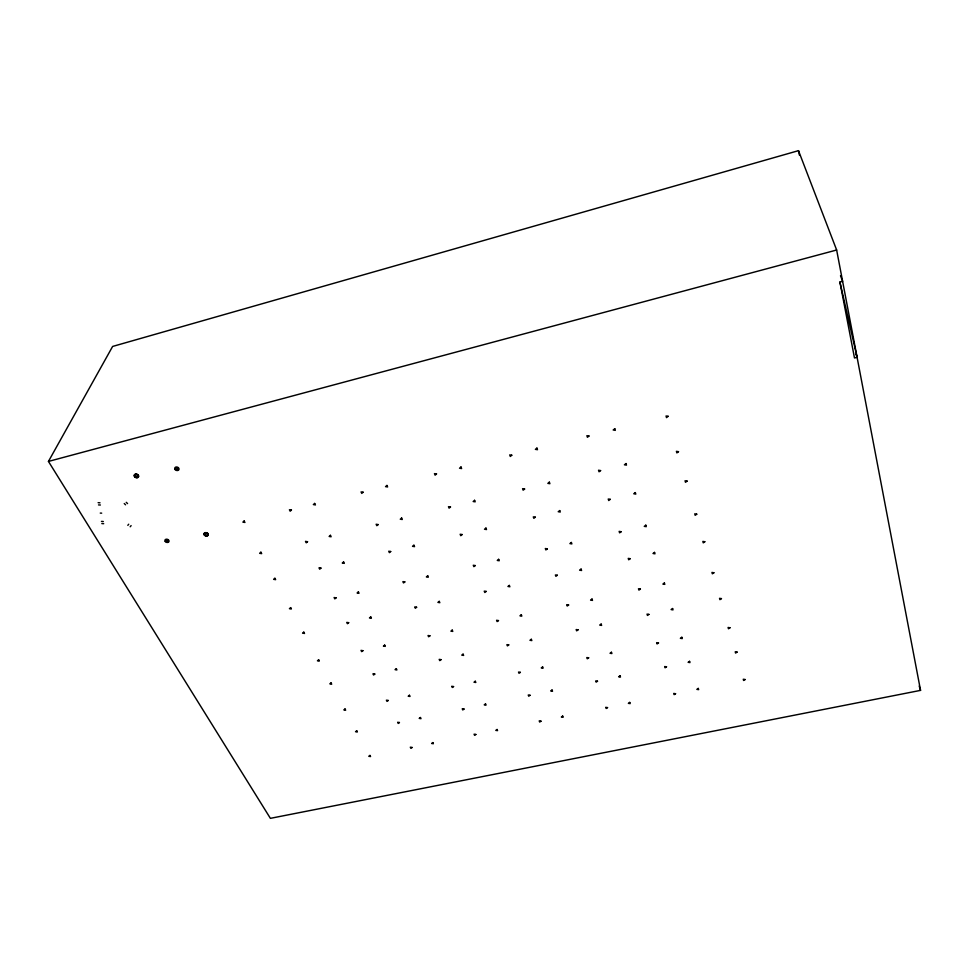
<?xml version="1.0" encoding="UTF-8"?>
<svg xmlns="http://www.w3.org/2000/svg" width="969" height="969" viewBox="0 0 969 969"><rect width="100%" height="100%" fill="white"/><g stroke="black" fill="none" stroke-linecap="round" stroke-linejoin="round"><path stroke-width="1.45" d="M48.45 461.426L112.622 346.442L798.492 150.655L836.647 250.014L920.55 690.376L270.387 818.345L48.45 461.426L836.647 250.014M128.732 524.217L127.823 525.355M131.118 525.622L130.197 526.761M839.917 282.04L857.093 357.307L854.488 357.961L839.917 282.04L842.618 281.337L840.498 275.693M101.684 513.158L100.267 513.086M103.308 521.504L101.442 521.407M103.695 523.684L101.83 523.587M100.001 502.79L98.111 502.693M100.388 505.006L98.511 504.922M125.57 504.813L124.25 503.529M127.557 503.589L126.224 502.305M856.087 354.497L857.093 357.307M919.206 686.052L920.55 690.376M798.492 150.655L799.389 155.113M291.439 510.033L290.155 511.208L289.404 509.73L291.439 510.033M260.903 552.209L259.68 553.335L261.666 553.626L260.903 552.209M363.084 492.204L361.752 493.415L361.037 491.901L363.084 492.204M330.429 535.324L329.145 536.475L331.144 536.765L330.429 535.324M244.152 520.995L242.892 522.109L244.939 522.448L244.152 520.995M320.945 568.1L319.685 569.203L318.983 567.81L320.945 568.1M436.522 473.938L435.105 475.173L434.451 473.623L436.522 473.938M290.639 607.636L289.44 608.677L291.354 608.956L290.639 607.636M401.638 518.027L400.294 519.202L402.305 519.505L401.638 518.027M314.683 503.432L313.362 504.57L315.409 504.934L314.683 503.432M390.701 551.518L389.381 552.645L388.714 551.228L390.701 551.518M511.789 455.212L510.312 456.472L509.706 454.885L511.789 455.212M307.536 541.719L306.252 542.81L305.514 541.368L307.536 541.719M358.385 591.902L357.125 592.98L359.051 593.258L358.385 591.902M474.592 500.319L473.175 501.518L475.21 501.821L474.592 500.319M274.893 578.287L273.658 579.329L275.632 579.668L274.893 578.287M386.934 485.445L385.553 486.62L387.624 486.971L386.934 485.445M348.67 622.667L347.435 623.709L346.769 622.389L348.67 622.667M462.128 534.537L460.747 535.7L460.13 534.246L462.128 534.537M318.631 659.792L317.444 660.785L319.298 661.052L318.631 659.792M588.97 436.014L587.42 437.298L586.875 435.687L588.97 436.014M427.717 575.816L426.384 576.906L428.334 577.197L427.717 575.816M378.152 524.58L376.808 525.695L376.117 524.229L378.152 524.58M549.35 482.162L547.86 483.386L549.908 483.701L549.35 482.162M343.583 561.959L342.287 563.025L344.286 563.352L343.583 561.959M461.002 467.01L459.548 468.209L461.632 468.572L461.002 467.01M416.622 607.224L415.338 608.278L414.708 606.945L416.622 607.224M535.288 517.155L533.846 518.33L533.277 516.852L535.288 517.155M384.669 645.124L383.433 646.129L385.299 646.396L384.669 645.124M668.15 416.307L666.515 417.639L666.03 415.98L668.15 416.307M336.073 597.861L334.802 598.878L334.111 597.534L336.073 597.861M450.5 507.017L449.083 508.156L448.453 506.666L450.5 507.017M498.684 559.331L497.291 560.457L499.265 560.748L498.684 559.331M303.806 632.163L302.582 633.145L304.496 633.46L303.806 632.163M413.92 545.232L412.552 546.322L414.562 546.661L413.92 545.232M625.986 463.557L624.424 464.805L626.495 465.132L625.986 463.557M536.923 448.114L535.397 449.337L537.504 449.713L536.923 448.114M374.785 674.061L373.574 675.03L372.944 673.794L374.785 674.061M486.159 591.417L484.803 592.495L484.221 591.138L486.159 591.417M345.025 708.981L343.85 709.902L345.654 710.156L345.025 708.981M610.252 499.338L608.738 500.549L608.217 499.023L610.252 499.338M452.22 630.116L450.912 631.146L452.802 631.425L452.22 630.116M404.836 581.909L403.516 582.95L402.874 581.582L404.836 581.909M524.617 489.03L523.139 490.193L522.557 488.667L524.617 489.03M571.359 542.47L569.905 543.609L571.892 543.912L571.359 542.47M370.752 616.938L369.48 617.943L371.406 618.258L370.752 616.938M485.941 528.105L484.512 529.219L486.535 529.571L485.941 528.105M614.794 428.734L613.195 429.982L615.315 430.369L614.794 428.734M441.028 659.635L439.756 660.628L439.163 659.368L441.028 659.635M557.32 575.235L555.903 576.337L555.382 574.956L557.32 575.235M409.451 695.27L408.228 696.214L410.044 696.469L409.451 695.27M687.082 481.084L685.495 482.308L685.035 480.769L687.082 481.084M362.915 650.683L361.667 651.64L361.025 650.381L362.915 650.683M521.31 614.77L519.953 615.812L521.855 616.09L521.31 614.77M475.234 565.569L473.853 566.647L473.26 565.242L475.234 565.569M600.598 470.595L599.036 471.782L598.515 470.219L600.598 470.595M645.802 525.186L644.276 526.361L646.275 526.664L645.802 525.186M331.035 682.915L329.835 683.835L331.689 684.138L331.035 682.915M439.248 601.361L437.915 602.391L439.853 602.706L439.248 601.361M559.719 510.566L558.229 511.705L560.264 512.056L559.719 510.566M399.422 722.523L398.223 723.443L397.629 722.268L399.422 722.523M508.749 644.894L507.429 645.911L506.884 644.627L508.749 644.894M369.952 755.432L368.789 756.304L370.546 756.547L369.952 755.432M630.189 558.677L628.699 559.803L628.227 558.386L630.189 558.677M475.294 681.255L474.011 682.224L475.852 682.479L475.294 681.255M429.933 635.809L428.625 636.778L428.019 635.494L429.933 635.809M547.315 548.854L545.862 549.944L545.317 548.515L547.315 548.854M678.494 451.687L676.859 452.911L676.398 451.312L678.494 451.687M592.011 599.06L590.593 600.126L592.507 600.417L592.011 599.06M396.321 668.707L395.073 669.64L396.939 669.942L396.321 668.707M509.331 585.421L507.938 586.463L509.9 586.79L509.331 585.421M635.313 492.591L633.762 493.754L635.809 494.117L635.313 492.591M464.018 709.042L462.77 709.974L462.213 708.787L464.018 709.042M578.033 629.814L576.64 630.855L576.143 629.547L578.033 629.814M432.828 742.593L431.629 743.489L433.385 743.732L432.828 742.593M704.814 541.719L703.252 542.87L702.828 541.417L704.814 541.719M542.604 666.926L541.271 667.907L543.112 668.174L542.604 666.926M388.206 700.466L386.982 701.374L386.377 700.175L388.206 700.466M664.383 582.987L662.893 584.077L664.831 584.368L664.383 582.987M498.478 620.584L497.121 621.589L496.564 620.269L498.478 620.584M621.129 531.727L619.615 532.841L619.118 531.375L621.129 531.727M356.737 730.808L355.55 731.68L357.355 731.958L356.737 730.808M463.073 654.172L461.765 655.129L463.642 655.432L463.073 654.172M581.085 569.106L579.632 570.172L581.594 570.511L581.085 569.106M530.043 695.27L528.735 696.226L528.226 695.015L530.043 695.27M648.903 614.394L647.462 615.448L647.001 614.116L648.903 614.394M497.061 729.487L495.801 730.396L497.582 730.65L497.061 729.487M611.439 652.27L610.046 653.276L611.911 653.554L611.439 652.27M453.565 686.573L452.281 687.493L451.711 686.27L453.565 686.573M568.621 605.007L567.204 606.037L566.683 604.68L568.621 605.007M696.759 514.176L695.173 515.326L694.737 513.824L696.759 514.176M420.437 717.508L419.202 718.392L421.018 718.683L420.437 717.508M531.327 639.298L529.958 640.279L531.86 640.594L531.327 639.298M654.547 552.403L653.021 553.493L655.008 553.832L654.547 552.403M597.522 681.195L596.165 682.164L595.693 680.928L597.522 681.195M721.445 598.6L719.919 599.678L719.519 598.321L721.445 598.6M562.674 716.091L561.366 717.024L563.159 717.278L562.674 716.091M681.837 637.287L680.383 638.317L682.261 638.595L681.837 637.287M412.091 747.474L410.892 748.322L410.311 747.196L412.091 747.474M520.365 672.365L519.021 673.298L518.5 672.05L520.365 672.365M640.4 589.067L638.922 590.121L638.462 588.74L640.4 589.067M485.53 703.93L484.246 704.826L486.063 705.117L485.53 703.93M601.155 624.097L599.726 625.09L601.64 625.417L601.155 624.097M666.515 666.805L665.097 667.786L664.673 666.539L666.515 666.805M629.741 702.404L628.372 703.349L630.177 703.615L629.741 702.404M475.852 734.466L474.604 735.338L474.059 734.187L475.852 734.466M588.655 657.83L587.275 658.787L586.79 657.527L588.655 657.83M713.887 572.752L712.336 573.818L711.924 572.425L713.887 572.752M552.039 690.037L550.707 690.958L552.548 691.26L552.039 690.037M672.595 608.532L671.105 609.562L673.031 609.889L672.595 608.532M737.07 652.076L735.592 653.094L735.217 651.81L737.07 652.076M698.286 688.414L696.856 689.383L698.673 689.637L698.286 688.414M540.993 721.178L539.685 722.062L539.188 720.888L540.993 721.178M658.508 642.968L657.067 643.949L656.631 642.653L658.508 642.968M620.039 675.853L618.646 676.786L620.499 677.089L620.039 675.853M607.539 707.6L606.182 708.509L605.722 707.309L607.539 707.6M729.972 627.767L728.458 628.772L728.07 627.452L729.972 627.767M689.577 661.342L688.123 662.299L689.976 662.602L689.577 661.342M675.563 693.719L674.145 694.64L673.734 693.429L675.563 693.719M745.1 679.535L743.623 680.48L743.259 679.233L745.1 679.535M134.655 476.687A2.217 1.684 21.6 0 0 138.373 476.954A2.217 1.684 21.6 0 0 136.205 474.107A2.217 1.684 21.6 0 0 134.691 476.627A2.217 1.684 21.6 0 0 138.397 476.881A2.217 1.684 21.6 0 0 136.181 474.18A2.217 1.684 21.6 0 0 134.655 476.687M135.418 476.312A1.296 0.981 21.6 0 0 137.586 476.457A1.296 0.981 21.6 0 0 136.302 474.846A1.296 0.981 21.6 0 0 135.418 476.312M175.098 469.517A2.217 1.72 20.6 0 0 178.829 469.771A2.217 1.72 20.6 0 0 176.685 466.973A2.217 1.72 20.6 0 0 175.098 469.517M175.837 469.19A1.296 1.005 20.6 0 0 178.005 469.347A1.296 1.005 20.6 0 0 176.758 467.712A1.296 1.005 20.6 0 0 175.837 469.19M204.423 535.058A2.132 1.611 17.4 0 0 208.02 535.3A2.132 1.611 17.4 0 0 205.997 532.696A2.132 1.611 17.4 0 0 204.447 534.985A2.132 1.611 17.4 0 0 208.044 535.227A2.132 1.611 17.4 0 0 206.022 532.623A2.132 1.611 17.4 0 0 204.423 535.058M165.99 541.235A1.235 0.921 18.5 0 0 168.073 541.38A1.235 0.921 18.5 0 0 166.874 539.866A1.235 0.921 18.5 0 0 165.99 541.235M205.162 534.694A1.235 0.945 17.4 0 0 207.269 534.84A1.235 0.945 17.4 0 0 206.082 533.313A1.235 0.945 17.4 0 0 205.162 534.694M165.275 541.526A2.132 1.587 18.5 0 0 168.86 541.768A2.132 1.587 18.5 0 0 166.789 539.188A2.132 1.587 18.5 0 0 165.275 541.526"/></g></svg>
